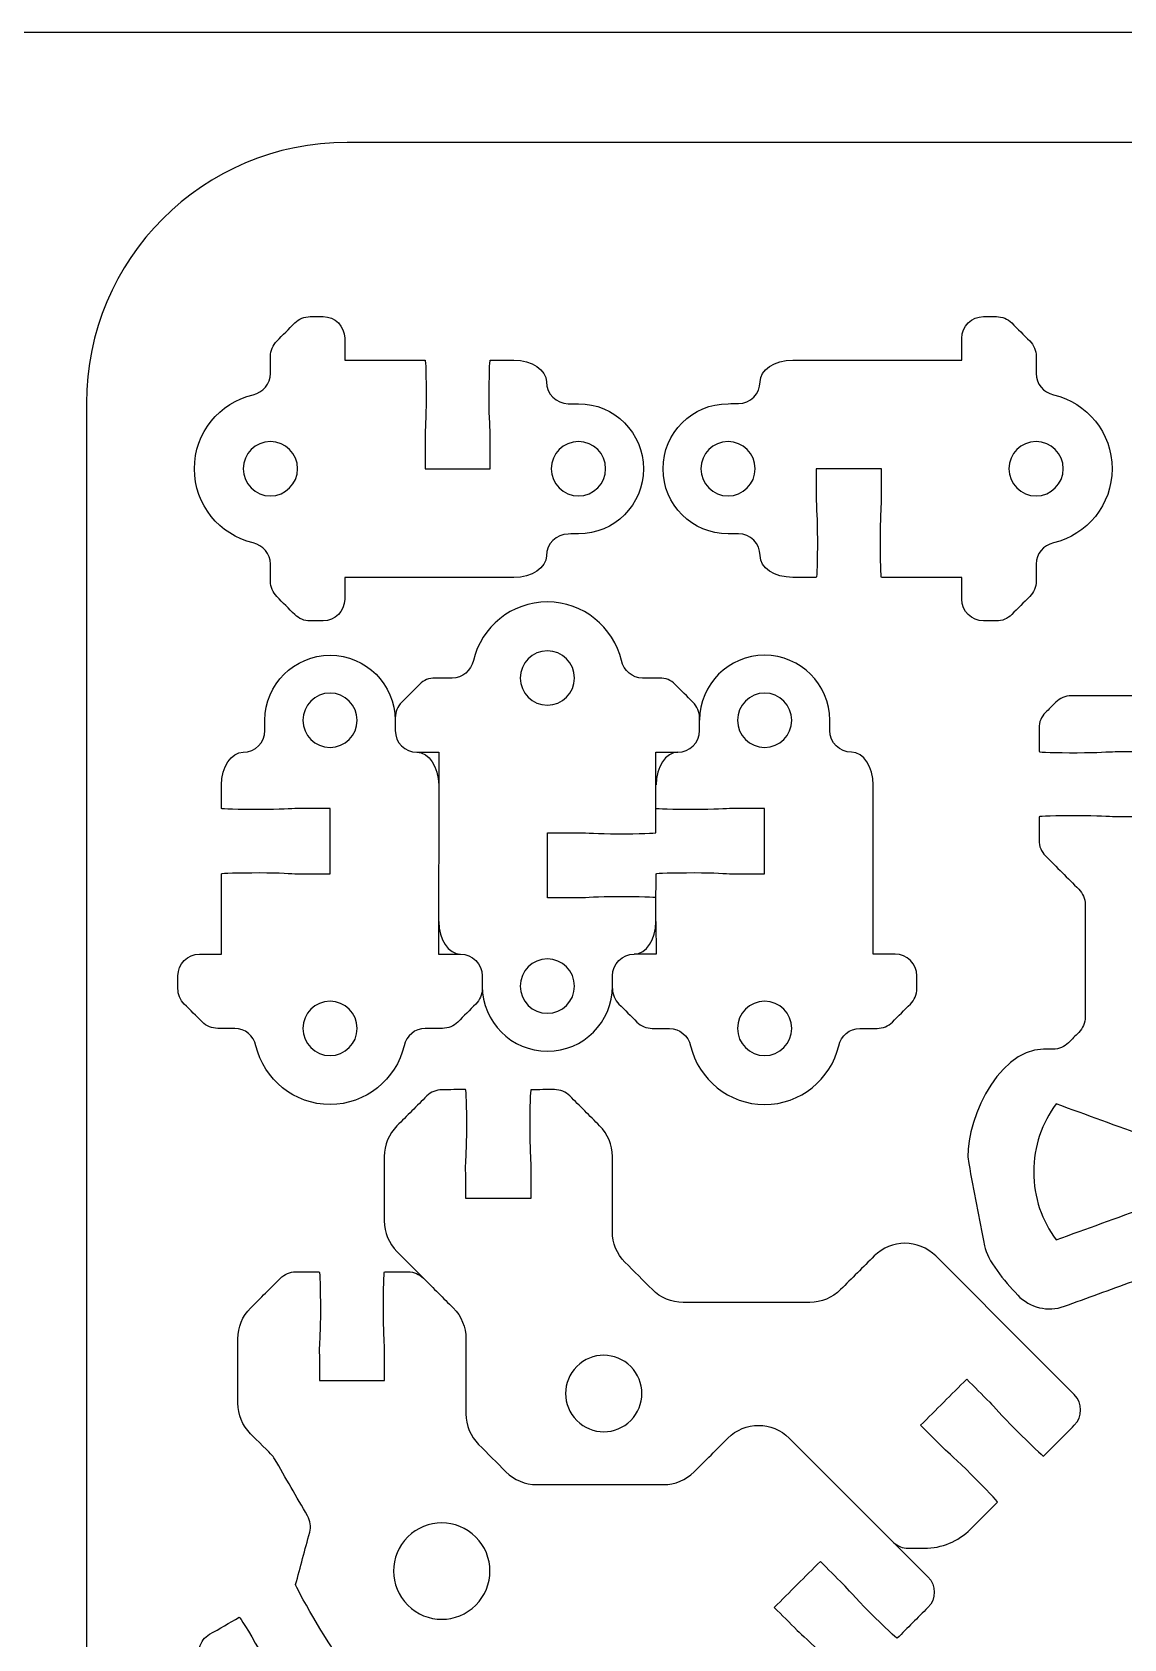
# Model space of a CAD drawing. Extents: x 0 to 410, y 0 to 455.
# Drawn here: x 272.6 to 322.9, y 381.1 to 455 of the extents above; entities that cross this region are included whole.
import ezdxf

# ---------------------------------------------------------------- set-up
doc = ezdxf.new("R2010")
doc.units = 0
doc.header["$MEASUREMENT"] = 0
doc.layers.add('DEFAULT', color=18, linetype='CONTINUOUS')

msp = doc.modelspace()

# ---------------------------------------------------------------- linework, layer by layer
at = {"layer": 'DEFAULT', "color": 18}
msp.add_lwpolyline([(410.025, 0.025), (0.025, 0.025), (0.025, 455.025), (410.025, 455.025)], close=True, dxfattribs=at)
at = {"layer": 'DEFAULT', "color": 1}
for points in [[(290.317, 421.886), (291.319, 421.886), (291.316, 420.383)], [(301.317, 414.1), (301.32, 412.597), (300.315, 412.597)]]:
    msp.add_lwpolyline(points, dxfattribs=at)
for points, knots in [([(405.1, 437.95), (405.1, 372.617), (405.1, 307.283), (405.1, 241.95), (405.1, 235.323), (399.728, 229.95), (393.1, 229.95), (357.767, 229.95), (322.433, 229.95), (287.1, 229.95), (280.473, 229.95), (275.1, 235.323), (275.1, 241.95), (275.1, 307.283), (275.1, 372.617), (275.1, 437.95), (275.1, 444.577), (280.473, 449.95), (287.1, 449.95), (322.433, 449.95), (357.767, 449.95), (393.1, 449.95), (399.728, 449.95), (405.1, 444.577), (405.1, 437.95)], [0, 0, 0, 0, 555.591, 555.591, 555.591, 556.591, 556.591, 556.591, 857.063, 857.063, 857.063, 858.063, 858.063, 858.063, 1413.654, 1413.654, 1413.654, 1414.654, 1414.654, 1414.654, 1715.126, 1715.126, 1715.126, 1716.126, 1716.126, 1716.126, 1716.126]), ([(286.988, 428.931), (286.988, 429.265), (286.988, 429.599), (286.988, 429.933), (289.583, 429.932), (292.179, 429.931), (294.774, 429.929), (295.603, 429.929), (296.277, 430.377), (296.277, 430.931), (296.277, 431.482), (296.721, 431.93), (297.275, 431.93), (297.433, 431.932), (297.59, 431.934), (297.748, 431.937), (299.402, 431.937), (300.743, 433.277), (300.743, 434.932), (300.743, 436.586), (299.402, 437.927), (297.748, 437.927), (297.59, 437.927), (297.433, 437.927), (297.275, 437.927), (296.721, 437.927), (296.277, 438.375), (296.277, 438.929), (296.277, 439.483), (295.603, 439.931), (294.774, 439.931), (294.412, 439.931), (294.05, 439.931), (293.687, 439.931), (293.663, 439.931), (293.638, 439.148), (293.638, 438.181), (293.638, 437.214), (293.687, 436.717), (293.687, 436.431), (293.687, 435.931), (293.687, 435.432), (293.687, 434.932), (292.688, 434.932), (291.688, 434.932), (290.689, 434.932), (290.689, 435.432), (290.689, 435.931), (290.689, 436.431), (290.689, 436.717), (290.738, 437.214), (290.738, 438.181), (290.738, 439.148), (290.717, 439.931), (290.689, 439.931), (289.455, 439.931), (288.222, 439.931), (286.988, 439.931), (286.988, 440.266), (286.988, 440.601), (286.988, 440.936), (286.988, 441.486), (286.54, 441.934), (285.99, 441.934), (285.793, 441.934), (285.597, 441.934), (285.401, 441.934), (285.133, 441.934), (284.879, 441.829), (284.692, 441.642), (284.415, 441.364), (284.139, 441.087), (283.863, 440.809), (283.676, 440.622), (283.57, 440.368), (283.57, 440.104), (283.57, 439.841), (283.57, 439.579), (283.57, 439.317), (283.57, 438.844), (283.231, 438.449), (282.769, 438.34), (281.224, 437.976), (280.07, 436.586), (280.07, 434.932), (280.07, 433.277), (281.224, 431.887), (282.769, 431.524), (283.231, 431.415), (283.57, 431.023), (283.57, 430.547), (283.57, 430.283), (283.57, 430.02), (283.57, 429.757), (283.57, 429.492), (283.676, 429.238), (283.863, 429.051), (284.139, 428.775), (284.415, 428.498), (284.692, 428.222), (284.879, 428.035), (285.133, 427.929), (285.397, 427.929), (285.595, 427.929), (285.792, 427.929), (285.99, 427.929), (286.54, 427.929), (286.988, 428.377), (286.988, 428.931)], [1, 1, 1, 1, 3.84, 3.84, 3.84, 25.910002, 25.910002, 25.910002, 26.910002, 26.910002, 26.910002, 27.910002, 27.910002, 27.910002, 29.250152, 29.250152, 29.250152, 30.250152, 30.250152, 30.250152, 31.250152, 31.250152, 31.250152, 32.590152, 32.590152, 32.590152, 33.590152, 33.590152, 33.590152, 34.590152, 34.590152, 34.590152, 37.670152, 37.670152, 37.670152, 38.670152, 38.670152, 38.670152, 39.670152, 39.670152, 39.670152, 43.920152, 43.920152, 43.920152, 52.420152, 52.420152, 52.420152, 56.670152, 56.670152, 56.670152, 57.670152, 57.670152, 57.670152, 58.670152, 58.670152, 58.670152, 69.160152, 69.160152, 69.160152, 72.010152, 72.010152, 72.010152, 73.010152, 73.010152, 73.010152, 74.680152, 74.680152, 74.680152, 75.680152, 75.680152, 75.680152, 79.010632, 79.010632, 79.010632, 80.010632, 80.010632, 80.010632, 82.240632, 82.240632, 82.240632, 83.240632, 83.240632, 83.240632, 84.240632, 84.240632, 84.240632, 85.240632, 85.240632, 85.240632, 86.240632, 86.240632, 86.240632, 88.480632, 88.480632, 88.480632, 89.480632, 89.480632, 89.480632, 92.804034, 92.804034, 92.804034, 93.804034, 93.804034, 93.804034, 95.484034, 95.484034, 95.484034, 96.484034, 96.484034, 96.484034, 96.484034]), ([(315.396, 440.933), (315.396, 440.599), (315.396, 440.265), (315.396, 439.931), (312.801, 439.932), (310.206, 439.933), (307.61, 439.934), (306.781, 439.934), (306.108, 439.486), (306.108, 438.932), (306.108, 438.382), (305.663, 437.934), (305.109, 437.934), (304.952, 437.932), (304.794, 437.929), (304.637, 437.927), (302.982, 437.927), (301.641, 436.586), (301.641, 434.932), (301.641, 433.277), (302.982, 431.937), (304.637, 431.937), (304.794, 431.937), (304.952, 431.937), (305.109, 431.937), (305.663, 431.937), (306.108, 431.489), (306.108, 430.935), (306.108, 430.381), (306.781, 429.933), (307.61, 429.933), (307.973, 429.933), (308.335, 429.933), (308.697, 429.933), (308.722, 429.933), (308.746, 430.716), (308.746, 431.683), (308.746, 432.649), (308.697, 433.147), (308.697, 433.433), (308.697, 433.932), (308.697, 434.432), (308.697, 434.932), (309.697, 434.932), (310.696, 434.932), (311.696, 434.932), (311.696, 434.432), (311.696, 433.932), (311.696, 433.433), (311.696, 433.147), (311.646, 432.649), (311.646, 431.683), (311.646, 430.716), (311.667, 429.933), (311.696, 429.933), (312.929, 429.933), (314.163, 429.933), (315.396, 429.933), (315.396, 429.598), (315.396, 429.263), (315.396, 428.928), (315.396, 428.377), (315.844, 427.929), (316.395, 427.929), (316.591, 427.929), (316.787, 427.929), (316.984, 427.929), (317.252, 427.929), (317.506, 428.035), (317.693, 428.222), (317.969, 428.5), (318.246, 428.777), (318.522, 429.055), (318.709, 429.242), (318.815, 429.496), (318.815, 429.76), (318.815, 430.022), (318.815, 430.285), (318.815, 430.547), (318.815, 431.02), (319.153, 431.415), (319.616, 431.524), (321.161, 431.887), (322.314, 433.277), (322.314, 434.932), (322.314, 436.586), (321.161, 437.976), (319.616, 438.34), (319.153, 438.449), (318.815, 438.841), (318.815, 439.317), (318.815, 439.58), (318.815, 439.844), (318.815, 440.107), (318.815, 440.372), (318.709, 440.626), (318.522, 440.813), (318.246, 441.089), (317.969, 441.365), (317.693, 441.642), (317.506, 441.829), (317.252, 441.934), (316.987, 441.934), (316.79, 441.934), (316.592, 441.934), (316.395, 441.934), (315.844, 441.934), (315.396, 441.486), (315.396, 440.933)], [1, 1, 1, 1, 3.84, 3.84, 3.84, 25.910002, 25.910002, 25.910002, 26.910002, 26.910002, 26.910002, 27.910002, 27.910002, 27.910002, 29.250152, 29.250152, 29.250152, 30.250152, 30.250152, 30.250152, 31.250152, 31.250152, 31.250152, 32.590152, 32.590152, 32.590152, 33.590152, 33.590152, 33.590152, 34.590152, 34.590152, 34.590152, 37.670152, 37.670152, 37.670152, 38.670152, 38.670152, 38.670152, 39.670152, 39.670152, 39.670152, 43.920152, 43.920152, 43.920152, 52.420152, 52.420152, 52.420152, 56.670152, 56.670152, 56.670152, 57.670152, 57.670152, 57.670152, 58.670152, 58.670152, 58.670152, 69.160152, 69.160152, 69.160152, 72.010152, 72.010152, 72.010152, 73.010152, 73.010152, 73.010152, 74.680152, 74.680152, 74.680152, 75.680152, 75.680152, 75.680152, 79.010632, 79.010632, 79.010632, 80.010632, 80.010632, 80.010632, 82.240632, 82.240632, 82.240632, 83.240632, 83.240632, 83.240632, 84.240632, 84.240632, 84.240632, 85.240632, 85.240632, 85.240632, 86.240632, 86.240632, 86.240632, 88.480632, 88.480632, 88.480632, 89.480632, 89.480632, 89.480632, 92.804034, 92.804034, 92.804034, 93.804034, 93.804034, 93.804034, 95.484034, 95.484034, 95.484034, 96.484034, 96.484034, 96.484034, 96.484034]), ([(282.321, 434.932), (282.321, 435.623), (282.878, 436.181), (283.57, 436.181), (284.261, 436.181), (284.819, 435.623), (284.819, 434.932), (284.819, 434.24), (284.261, 433.683), (283.57, 433.683), (282.878, 433.683), (282.321, 434.24), (282.321, 434.932)], [1, 1, 1, 1, 2, 2, 2, 3, 3, 3, 4, 4, 4, 5, 5, 5, 5]), ([(296.499, 434.932), (296.499, 435.623), (297.06, 436.181), (297.751, 436.181), (298.439, 436.181), (299, 435.623), (299, 434.932), (299, 434.24), (298.439, 433.683), (297.751, 433.683), (297.06, 433.683), (296.499, 434.24), (296.499, 434.932)], [1, 1, 1, 1, 2, 2, 2, 3, 3, 3, 4, 4, 4, 5, 5, 5, 5]), ([(305.885, 434.932), (305.885, 434.24), (305.324, 433.683), (304.633, 433.683), (303.945, 433.683), (303.384, 434.24), (303.384, 434.932), (303.384, 435.623), (303.945, 436.181), (304.633, 436.181), (305.324, 436.181), (305.885, 435.623), (305.885, 434.932)], [1, 1, 1, 1, 2, 2, 2, 3, 3, 3, 4, 4, 4, 5, 5, 5, 5]), ([(320.064, 434.932), (320.064, 434.24), (319.506, 433.683), (318.815, 433.683), (318.123, 433.683), (317.566, 434.24), (317.566, 434.932), (317.566, 435.623), (318.123, 436.181), (318.815, 436.181), (319.506, 436.181), (320.064, 435.623), (320.064, 434.932)], [1, 1, 1, 1, 2, 2, 2, 3, 3, 3, 4, 4, 4, 5, 5, 5, 5]), ([(293.323, 411.126), (293.323, 409.472), (294.663, 408.131), (296.318, 408.131), (297.973, 408.131), (299.313, 409.472), (299.313, 411.126), (299.313, 411.284), (299.313, 411.441), (299.313, 411.599), (299.313, 412.153), (299.761, 412.597), (300.315, 412.597), (300.869, 412.597), (301.317, 413.271), (301.317, 414.1), (301.317, 414.462), (301.317, 414.825), (301.317, 415.187), (301.317, 415.211), (300.534, 415.236), (299.567, 415.236), (298.6, 415.236), (298.103, 415.187), (297.817, 415.187), (297.318, 415.187), (296.818, 415.187), (296.318, 415.187), (296.318, 416.186), (296.318, 417.186), (296.318, 418.185), (296.818, 418.185), (297.318, 418.185), (297.817, 418.185), (298.103, 418.185), (298.6, 418.136), (299.567, 418.136), (300.534, 418.136), (301.317, 418.157), (301.317, 418.185), (301.317, 419.419), (301.317, 420.652), (301.317, 421.886), (301.652, 421.886), (301.987, 421.886), (302.322, 421.886), (302.873, 421.886), (303.321, 422.334), (303.321, 422.884), (303.321, 423.081), (303.321, 423.277), (303.321, 423.474), (303.321, 423.742), (303.215, 423.996), (303.028, 424.183), (302.75, 424.459), (302.473, 424.735), (302.195, 425.012), (302.008, 425.199), (301.754, 425.304), (301.49, 425.304), (301.228, 425.304), (300.965, 425.304), (300.703, 425.304), (300.23, 425.304), (299.835, 425.643), (299.726, 426.105), (299.362, 427.65), (297.973, 428.804), (296.318, 428.804), (294.663, 428.804), (293.274, 427.65), (292.91, 426.105), (292.801, 425.643), (292.409, 425.304), (291.933, 425.304), (291.67, 425.304), (291.406, 425.304), (291.143, 425.304), (290.878, 425.304), (290.624, 425.199), (290.437, 425.012), (290.161, 424.735), (289.885, 424.459), (289.608, 424.183), (289.421, 423.996), (289.315, 423.742), (289.315, 423.477)], [0, 0, 0, 0, 1, 1, 1, 2, 2, 2, 3.34, 3.34, 3.34, 4.34, 4.34, 4.34, 5.34, 5.34, 5.34, 8.42, 8.42, 8.42, 9.42, 9.42, 9.42, 10.42, 10.42, 10.42, 14.67, 14.67, 14.67, 23.17, 23.17, 23.17, 27.42, 27.42, 27.42, 28.42, 28.42, 28.42, 29.42, 29.42, 29.42, 39.91, 39.91, 39.91, 42.76, 42.76, 42.76, 43.76, 43.76, 43.76, 45.43, 45.43, 45.43, 46.43, 46.43, 46.43, 49.76048, 49.76048, 49.76048, 50.76048, 50.76048, 50.76048, 52.99048, 52.99048, 52.99048, 53.99048, 53.99048, 53.99048, 54.99048, 54.99048, 54.99048, 55.99048, 55.99048, 55.99048, 56.99048, 56.99048, 56.99048, 59.23048, 59.23048, 59.23048, 60.23048, 60.23048, 60.23048, 63.553882, 63.553882, 63.553882, 64.553882, 64.553882, 64.553882, 64.553882]), ([(292.314, 412.597), (291.98, 412.597), (291.646, 412.597), (291.312, 412.597), (291.313, 415.193), (291.314, 417.788), (291.315, 420.383), (291.315, 421.212), (290.867, 421.886), (290.314, 421.886), (289.763, 421.886), (289.315, 422.33), (289.315, 422.884), (289.313, 423.042), (289.311, 423.2), (289.308, 423.357), (289.308, 425.012), (287.968, 426.352), (286.313, 426.352), (284.659, 426.352), (283.318, 425.012), (283.318, 423.357), (283.318, 423.2), (283.318, 423.042), (283.318, 422.884), (283.318, 422.33), (282.87, 421.886), (282.316, 421.886), (281.762, 421.886), (281.314, 421.212), (281.314, 420.383), (281.314, 420.021), (281.314, 419.659), (281.314, 419.297), (281.314, 419.272), (282.097, 419.247), (283.064, 419.247), (284.031, 419.247), (284.528, 419.297), (284.814, 419.297), (285.314, 419.297), (285.813, 419.297), (286.313, 419.297), (286.313, 418.297), (286.313, 417.298), (286.313, 416.298), (285.813, 416.298), (285.314, 416.298), (284.814, 416.298), (284.528, 416.298), (284.031, 416.347), (283.064, 416.347), (282.097, 416.347), (281.314, 416.326), (281.314, 416.298), (281.314, 415.064), (281.314, 413.831), (281.314, 412.597), (280.979, 412.597), (280.644, 412.597), (280.309, 412.597), (279.758, 412.597), (279.31, 412.149), (279.31, 411.599), (279.31, 411.403), (279.31, 411.206), (279.31, 411.01), (279.31, 410.742), (279.416, 410.488), (279.603, 410.301), (279.881, 410.024), (280.158, 409.748), (280.436, 409.472), (280.623, 409.285), (280.877, 409.179), (281.141, 409.179), (281.404, 409.179), (281.666, 409.179), (281.928, 409.179), (282.401, 409.179), (282.796, 408.84), (282.905, 408.378), (283.269, 406.833), (284.659, 405.679), (286.313, 405.679), (287.968, 405.679), (289.358, 406.833), (289.721, 408.378), (289.83, 408.84), (290.222, 409.179), (290.698, 409.179), (290.962, 409.179), (291.225, 409.179), (291.488, 409.179), (291.753, 409.179), (292.007, 409.285), (292.194, 409.472), (292.47, 409.748), (292.747, 410.024), (293.023, 410.301), (293.21, 410.488), (293.316, 410.742), (293.316, 411.006), (293.316, 411.204), (293.316, 411.401), (293.316, 411.599), (293.316, 412.149), (292.868, 412.597), (292.314, 412.597)], [1, 1, 1, 1, 3.84, 3.84, 3.84, 25.910002, 25.910002, 25.910002, 26.910002, 26.910002, 26.910002, 27.910002, 27.910002, 27.910002, 29.250152, 29.250152, 29.250152, 30.250152, 30.250152, 30.250152, 31.250152, 31.250152, 31.250152, 32.590152, 32.590152, 32.590152, 33.590152, 33.590152, 33.590152, 34.590152, 34.590152, 34.590152, 37.670152, 37.670152, 37.670152, 38.670152, 38.670152, 38.670152, 39.670152, 39.670152, 39.670152, 43.920152, 43.920152, 43.920152, 52.420152, 52.420152, 52.420152, 56.670152, 56.670152, 56.670152, 57.670152, 57.670152, 57.670152, 58.670152, 58.670152, 58.670152, 69.160152, 69.160152, 69.160152, 72.010152, 72.010152, 72.010152, 73.010152, 73.010152, 73.010152, 74.680152, 74.680152, 74.680152, 75.680152, 75.680152, 75.680152, 79.010632, 79.010632, 79.010632, 80.010632, 80.010632, 80.010632, 82.240632, 82.240632, 82.240632, 83.240632, 83.240632, 83.240632, 84.240632, 84.240632, 84.240632, 85.240632, 85.240632, 85.240632, 86.240632, 86.240632, 86.240632, 88.480632, 88.480632, 88.480632, 89.480632, 89.480632, 89.480632, 92.804034, 92.804034, 92.804034, 93.804034, 93.804034, 93.804034, 95.484034, 95.484034, 95.484034, 96.484034, 96.484034, 96.484034, 96.484034]), ([(296.318, 426.553), (297.009, 426.553), (297.567, 425.996), (297.567, 425.304), (297.567, 424.613), (297.009, 424.056), (296.318, 424.056), (295.627, 424.056), (295.069, 424.613), (295.069, 425.304), (295.069, 425.996), (295.627, 426.553), (296.318, 426.553)], [1, 1, 1, 1, 2, 2, 2, 3, 3, 3, 4, 4, 4, 5, 5, 5, 5]), ([(299.317, 411.01), (299.317, 410.742), (299.423, 410.488), (299.609, 410.301), (299.887, 410.024), (300.165, 409.748), (300.442, 409.472), (300.629, 409.285), (300.883, 409.179), (301.148, 409.179), (301.41, 409.179), (301.672, 409.179), (301.934, 409.179), (302.407, 409.179), (302.802, 408.84), (302.911, 408.378), (303.275, 406.833), (304.665, 405.679), (306.319, 405.679), (307.974, 405.679), (309.364, 406.833), (309.727, 408.378), (309.837, 408.84), (310.228, 409.179), (310.704, 409.179), (310.968, 409.179), (311.231, 409.179), (311.495, 409.179), (311.759, 409.179), (312.013, 409.285), (312.2, 409.472), (312.476, 409.748), (312.753, 410.024), (313.029, 410.301), (313.216, 410.488), (313.322, 410.742), (313.322, 411.006), (313.322, 411.204), (313.322, 411.401), (313.322, 411.599), (313.322, 412.149), (312.874, 412.597), (312.32, 412.597), (311.986, 412.597), (311.652, 412.597), (311.318, 412.597), (311.319, 415.193), (311.321, 417.788), (311.322, 420.383), (311.322, 421.212), (310.874, 421.886), (310.32, 421.886), (309.769, 421.886), (309.321, 422.33), (309.321, 422.884), (309.319, 423.042), (309.317, 423.2), (309.314, 423.357), (309.314, 425.012), (307.974, 426.352), (306.319, 426.352), (304.665, 426.352), (303.324, 425.012), (303.324, 423.357)], [0, 0, 0, 0, 1, 1, 1, 4.33048, 4.33048, 4.33048, 5.33048, 5.33048, 5.33048, 7.56048, 7.56048, 7.56048, 8.56048, 8.56048, 8.56048, 9.56048, 9.56048, 9.56048, 10.56048, 10.56048, 10.56048, 11.56048, 11.56048, 11.56048, 13.80048, 13.80048, 13.80048, 14.80048, 14.80048, 14.80048, 18.123882, 18.123882, 18.123882, 19.123882, 19.123882, 19.123882, 20.803882, 20.803882, 20.803882, 21.803882, 21.803882, 21.803882, 24.643882, 24.643882, 24.643882, 46.713885, 46.713885, 46.713885, 47.713885, 47.713885, 47.713885, 48.713885, 48.713885, 48.713885, 50.054034, 50.054034, 50.054034, 51.054034, 51.054034, 51.054034, 52.054034, 52.054034, 52.054034, 52.054034]), ([(286.313, 422.108), (285.622, 422.108), (285.064, 422.669), (285.064, 423.361), (285.064, 424.049), (285.622, 424.609), (286.313, 424.609), (287.005, 424.609), (287.562, 424.049), (287.562, 423.361), (287.562, 422.669), (287.005, 422.108), (286.313, 422.108)], [1, 1, 1, 1, 2, 2, 2, 3, 3, 3, 4, 4, 4, 5, 5, 5, 5]), ([(306.319, 422.108), (305.628, 422.108), (305.07, 422.669), (305.07, 423.361), (305.07, 424.049), (305.628, 424.609), (306.319, 424.609), (307.011, 424.609), (307.568, 424.049), (307.568, 423.361), (307.568, 422.669), (307.011, 422.108), (306.319, 422.108)], [1, 1, 1, 1, 2, 2, 2, 3, 3, 3, 4, 4, 4, 5, 5, 5, 5]), ([(328.952, 423.006), (328.952, 423.271), (328.846, 423.525), (328.659, 423.715), (328.5, 423.873), (328.341, 424.03), (328.183, 424.188), (327.996, 424.378), (327.742, 424.481), (327.477, 424.481), (325.128, 424.481), (322.778, 424.481), (320.429, 424.481), (320.16, 424.481), (319.906, 424.378), (319.719, 424.188), (319.561, 424.029), (319.402, 423.87), (319.243, 423.712), (319.056, 423.525), (318.95, 423.271), (318.95, 423.006), (318.95, 422.643), (318.95, 422.279), (318.95, 421.916), (318.95, 421.891), (319.734, 421.867), (320.7, 421.867), (321.667, 421.867), (322.164, 421.916), (322.45, 421.916), (322.95, 421.916), (323.449, 421.916), (323.949, 421.916), (323.949, 420.916), (323.949, 419.917), (323.949, 418.917), (323.449, 418.917), (322.95, 418.917), (322.45, 418.917), (322.164, 418.917), (321.667, 418.967), (320.7, 418.967), (319.734, 418.967), (318.95, 418.946), (318.95, 418.917), (318.95, 418.555), (318.95, 418.193), (318.95, 417.831), (318.95, 417.566), (319.056, 417.312), (319.243, 417.122), (319.756, 416.609), (320.269, 416.096), (320.781, 415.584), (320.968, 415.397), (321.074, 415.143), (321.074, 414.878), (321.074, 413.153), (321.074, 411.428), (321.074, 409.703), (321.074, 409.438), (320.968, 409.184), (320.781, 408.994), (320.623, 408.835), (320.464, 408.676), (320.305, 408.518), (320.118, 408.331), (319.864, 408.225), (319.599, 408.225), (319.45, 408.225), (319.301, 408.225), (319.151, 408.225), (316.929, 408.225), (315.423, 404.475), (315.712, 402.968), (315.953, 401.704), (316.194, 400.44), (316.439, 399.176), (316.566, 398.509), (317.338, 397.567), (317.966, 396.908), (318.516, 396.326), (319.36, 396.117), (320.115, 396.393), (321.165, 396.775), (322.215, 397.157), (323.265, 397.539), (323.706, 397.698), (324.189, 397.698), (324.63, 397.539), (325.681, 397.157), (326.733, 396.775), (327.784, 396.393), (328.539, 396.117), (329.378, 396.326), (329.932, 396.908), (331.248, 398.298), (332.377, 401.176), (332.187, 402.182)], [0, 0, 0, 0, 1.000084, 1.000084, 1.000084, 2.902374, 2.902374, 2.902374, 3.902458, 3.902458, 3.902458, 23.884138, 23.884138, 23.884138, 24.884222, 24.884222, 24.884222, 26.793571, 26.793571, 26.793571, 27.793655, 27.793655, 27.793655, 30.883915, 30.883915, 30.883915, 31.883999, 31.883999, 31.883999, 32.884083, 32.884083, 32.884083, 37.13444, 37.13444, 37.13444, 45.635155, 45.635155, 45.635155, 49.885512, 49.885512, 49.885512, 50.885596, 50.885596, 50.885596, 51.88568, 51.88568, 51.88568, 54.965939, 54.965939, 54.965939, 55.966023, 55.966023, 55.966023, 62.132513, 62.132513, 62.132513, 63.132597, 63.132597, 63.132597, 77.80383, 77.80383, 77.80383, 78.803914, 78.803914, 78.803914, 80.713263, 80.713263, 80.713263, 81.713347, 81.713347, 81.713347, 82.983454, 82.983454, 82.983454, 83.983538, 83.983538, 83.983538, 94.938179, 94.938179, 94.938179, 95.938263, 95.938263, 95.938263, 96.938347, 96.938347, 96.938347, 106.442166, 106.442166, 106.442166, 107.44225, 107.44225, 107.44225, 116.955468, 116.955468, 116.955468, 117.955552, 117.955552, 117.955552, 118.955637, 118.955637, 118.955637, 118.955637]), ([(301.317, 415.187), (301.318, 415.557), (301.319, 415.928), (301.32, 416.298), (301.32, 416.326), (302.104, 416.347), (303.07, 416.347), (304.037, 416.347), (304.534, 416.298), (304.82, 416.298), (305.32, 416.298), (305.819, 416.298), (306.319, 416.298), (306.319, 417.298), (306.319, 418.297), (306.319, 419.297), (305.819, 419.297), (305.32, 419.297), (304.82, 419.297), (304.534, 419.297), (304.037, 419.247), (303.07, 419.247), (302.104, 419.247), (301.32, 419.272), (301.32, 419.297)], [0, 0, 0, 0, 3.150016, 3.150016, 3.150016, 4.150016, 4.150016, 4.150016, 5.150016, 5.150016, 5.150016, 9.400016, 9.400016, 9.400016, 17.900016, 17.900016, 17.900016, 22.150016, 22.150016, 22.150016, 23.150016, 23.150016, 23.150016, 24.150016, 24.150016, 24.150016, 24.150016]), ([(296.318, 412.375), (297.009, 412.375), (297.567, 411.814), (297.567, 411.123), (297.567, 410.435), (297.009, 409.874), (296.318, 409.874), (295.627, 409.874), (295.069, 410.435), (295.069, 411.123), (295.069, 411.814), (295.627, 412.375), (296.318, 412.375)], [1, 1, 1, 1, 2, 2, 2, 3, 3, 3, 4, 4, 4, 5, 5, 5, 5]), ([(286.313, 407.93), (285.622, 407.93), (285.064, 408.487), (285.064, 409.179), (285.064, 409.87), (285.622, 410.428), (286.313, 410.428), (287.005, 410.428), (287.562, 409.87), (287.562, 409.179), (287.562, 408.487), (287.005, 407.93), (286.313, 407.93)], [1, 1, 1, 1, 2, 2, 2, 3, 3, 3, 4, 4, 4, 5, 5, 5, 5]), ([(306.319, 407.93), (305.628, 407.93), (305.07, 408.487), (305.07, 409.179), (305.07, 409.87), (305.628, 410.428), (306.319, 410.428), (307.011, 410.428), (307.568, 409.87), (307.568, 409.179), (307.568, 408.487), (307.011, 407.93), (306.319, 407.93)], [1, 1, 1, 1, 2, 2, 2, 3, 3, 3, 4, 4, 4, 5, 5, 5, 5]), ([(312.255, 385.524), (312.439, 385.351), (312.682, 385.256), (312.932, 385.256), (313.179, 385.256), (313.426, 385.256), (313.673, 385.256), (314.467, 385.256), (315.233, 385.574), (315.793, 386.138), (316.209, 386.552), (316.624, 386.966), (317.039, 387.38), (317.039, 387.412), (316.51, 387.979), (315.832, 388.653), (315.148, 389.338), (314.763, 389.655), (314.559, 389.856), (314.206, 390.21), (313.853, 390.564), (313.5, 390.918), (314.207, 391.625), (314.914, 392.332), (315.621, 393.038), (315.973, 392.684), (316.326, 392.33), (316.679, 391.976), (316.884, 391.775), (317.201, 391.387), (317.882, 390.706), (318.566, 390.022), (319.138, 389.479), (319.159, 389.5), (319.63, 389.972), (320.102, 390.443), (320.574, 390.915), (320.962, 391.306), (320.962, 391.938), (320.574, 392.326), (318.446, 394.453), (316.319, 396.58), (314.192, 398.707), (313.409, 399.487), (312.142, 399.487), (311.363, 398.707), (310.846, 398.191), (310.33, 397.675), (309.814, 397.159), (309.436, 396.781), (308.928, 396.573), (308.399, 396.573), (306.454, 396.573), (304.509, 396.573), (302.564, 396.573), (302.035, 396.573), (301.527, 396.781), (301.15, 397.159), (300.73, 397.58), (300.31, 398.001), (299.89, 398.422), (299.516, 398.796), (299.308, 399.304), (299.308, 399.833), (299.308, 400.984), (299.308, 402.135), (299.308, 403.287), (299.308, 403.816), (299.1, 404.324), (298.723, 404.701), (298.266, 405.157), (297.81, 405.614), (297.354, 406.07), (297.163, 406.257), (296.909, 406.363), (296.645, 406.363), (296.282, 406.362), (295.92, 406.36), (295.558, 406.359), (295.533, 406.335), (295.509, 405.562), (295.505, 404.613), (295.505, 403.643), (295.558, 403.149), (295.555, 402.86), (295.556, 402.36), (295.557, 401.86), (295.558, 401.36), (294.559, 401.36), (293.559, 401.36), (292.559, 401.36), (292.558, 401.86), (292.557, 402.36), (292.556, 402.86), (292.559, 403.149), (292.609, 403.643), (292.609, 404.613), (292.609, 405.565), (292.584, 406.335), (292.556, 406.363), (292.191, 406.362), (291.827, 406.36), (291.462, 406.359), (291.201, 406.356), (290.951, 406.253), (290.767, 406.07), (290.31, 405.613), (289.853, 405.155), (289.395, 404.698), (289.018, 404.32), (288.809, 403.812), (288.809, 403.283), (288.809, 402.296), (288.809, 401.31), (288.809, 400.323), (288.809, 399.794), (289.018, 399.286), (289.395, 398.909), (289.802, 398.501), (290.208, 398.092), (290.615, 397.684)], [0, 0, 0, 0, 1, 1, 1, 3.1, 3.1, 3.1, 4.1, 4.1, 4.1, 9.085108, 9.085108, 9.085108, 10.085108, 10.085108, 10.085108, 11.085108, 11.085108, 11.085108, 15.334825, 15.334825, 15.334825, 23.834249, 23.834249, 23.834249, 28.083967, 28.083967, 28.083967, 29.083967, 29.083967, 29.083967, 30.083967, 30.083967, 30.083967, 35.754963, 35.754963, 35.754963, 36.754963, 36.754963, 36.754963, 62.338086, 62.338086, 62.338086, 63.338086, 63.338086, 63.338086, 69.546484, 69.546484, 69.546484, 70.546484, 70.546484, 70.546484, 87.086484, 87.086484, 87.086484, 88.086484, 88.086484, 88.086484, 93.142302, 93.142302, 93.142302, 94.142302, 94.142302, 94.142302, 103.932302, 103.932302, 103.932302, 104.932302, 104.932302, 104.932302, 110.419451, 110.419451, 110.419451, 111.419451, 111.419451, 111.419451, 114.499467, 114.499467, 114.499467, 115.499467, 115.499467, 115.499467, 116.499467, 116.499467, 116.499467, 120.749479, 120.749479, 120.749479, 129.249479, 129.249479, 129.249479, 133.499491, 133.499491, 133.499491, 134.499491, 134.499491, 134.499491, 135.499491, 135.499491, 135.499491, 138.599507, 138.599507, 138.599507, 139.599507, 139.599507, 139.599507, 145.100798, 145.100798, 145.100798, 146.100798, 146.100798, 146.100798, 154.490798, 154.490798, 154.490798, 155.490798, 155.490798, 155.490798, 160.388935, 160.388935, 160.388935, 160.388935]), ([(328.158, 399.448), (326.754, 399.958), (325.35, 400.468), (323.946, 400.979), (322.543, 400.468), (321.14, 399.958), (319.737, 399.448), (319.088, 400.319), (318.703, 401.402), (318.703, 402.577), (318.703, 403.751), (319.088, 404.835), (319.737, 405.706), (321.141, 405.194), (322.545, 404.683), (323.949, 404.171), (325.352, 404.683), (326.755, 405.194), (328.158, 405.706), (328.807, 404.835), (329.192, 403.751), (329.192, 402.577), (329.192, 401.402), (328.807, 400.319), (328.158, 399.448)], [0, 0, 0, 0, 12.704298, 12.704298, 12.704298, 25.399199, 25.399199, 25.399199, 26.399199, 26.399199, 26.399199, 27.399199, 27.399199, 27.399199, 40.106917, 40.106917, 40.106917, 52.80524, 52.80524, 52.80524, 53.80524, 53.80524, 53.80524, 54.80524, 54.80524, 54.80524, 54.80524]), ([(304.625, 390.323), (304.108, 389.807), (303.592, 389.29), (303.076, 388.774), (302.699, 388.397), (302.19, 388.188), (301.661, 388.188), (299.716, 388.188), (297.771, 388.188), (295.826, 388.188), (295.297, 388.188), (294.788, 388.397), (294.411, 388.774), (293.992, 389.195), (293.573, 389.616), (293.154, 390.036), (292.78, 390.41), (292.57, 390.919), (292.57, 391.448), (292.57, 392.599), (292.57, 393.75), (292.57, 394.9), (292.57, 395.429), (292.361, 395.938), (291.984, 396.315), (291.528, 396.771), (291.071, 397.228), (290.615, 397.684), (290.425, 397.874), (290.171, 397.979), (289.906, 397.979), (289.544, 397.978), (289.183, 397.977), (288.821, 397.976), (288.796, 397.951), (288.771, 397.178), (288.769, 396.228), (288.769, 395.259), (288.821, 394.763), (288.819, 394.476), (288.819, 393.977), (288.82, 393.477), (288.821, 392.977), (287.822, 392.977), (286.822, 392.977), (285.823, 392.977), (285.822, 393.477), (285.821, 393.977), (285.82, 394.476), (285.823, 394.763), (285.87, 395.259), (285.87, 396.228), (285.87, 397.18), (285.847, 397.951), (285.82, 397.979), (285.457, 397.978), (285.094, 397.977), (284.73, 397.976), (284.468, 397.974), (284.216, 397.871), (284.029, 397.684), (283.572, 397.227), (283.115, 396.769), (282.657, 396.312), (282.281, 395.936), (282.071, 395.427), (282.071, 394.898), (282.071, 393.912), (282.071, 392.926), (282.071, 391.939), (282.071, 391.411), (282.281, 390.902), (282.657, 390.525), (282.894, 390.288), (283.604, 389.578), (283.604, 389.578), (283.666, 389.516), (283.719, 389.446), (283.763, 389.371), (284.268, 388.497), (284.772, 387.624), (285.276, 386.75), (285.409, 386.521), (285.445, 386.248), (285.376, 385.991), (285.161, 385.189), (284.946, 384.386), (284.73, 383.583), (284.71, 383.563), (285.082, 382.877), (285.561, 382.044), (286.045, 381.206), (286.336, 380.799), (286.479, 380.552), (286.729, 380.119), (286.979, 379.685), (287.23, 379.252), (286.364, 378.753), (285.498, 378.253), (284.633, 377.753), (284.383, 378.186), (284.132, 378.62), (283.882, 379.053), (283.74, 379.3), (283.533, 379.756), (283.051, 380.592), (282.567, 381.43), (282.158, 382.098), (282.133, 382.084), (281.679, 381.822), (281.225, 381.56), (280.771, 381.298), (280.541, 381.165), (280.373, 380.947), (280.305, 380.691), (280.192, 380.271), (280.079, 379.851), (279.966, 379.431), (279.897, 379.174), (279.933, 378.901), (280.065, 378.671), (280.649, 377.66), (281.233, 376.649), (281.817, 375.637), (282.347, 374.719), (283.22, 374.049), (284.244, 373.774), (286.172, 373.256), (288.1, 372.738), (290.028, 372.221), (290.718, 372.035), (291.455, 372.232), (291.96, 372.738), (292.268, 373.045), (292.576, 373.353), (292.883, 373.661), (293.258, 374.035), (293.468, 374.544), (293.469, 375.074), (293.469, 375.72), (293.47, 376.366), (293.47, 377.013), (293.471, 377.543), (293.681, 378.051), (294.056, 378.426), (294.574, 378.944), (295.092, 379.462), (295.61, 379.98), (295.983, 380.353), (296.489, 380.562), (297.016, 380.562), (297.682, 380.562), (298.348, 380.562), (299.015, 380.562), (299.548, 380.562), (300.059, 380.35), (300.437, 379.973), (301.177, 379.233), (301.917, 378.493), (302.657, 377.753), (303.218, 377.192), (303.981, 376.873), (304.777, 376.875), (305.496, 376.874), (306.215, 376.874), (306.935, 376.873), (307.728, 376.873), (308.494, 377.19), (309.057, 377.753), (309.471, 378.167), (309.885, 378.581), (310.3, 378.995), (310.317, 379.013), (309.778, 379.587), (309.095, 380.27), (308.411, 380.954), (308.025, 381.27), (307.823, 381.473), (307.469, 381.826), (307.116, 382.179), (306.763, 382.533), (307.469, 383.239), (308.176, 383.946), (308.883, 384.653), (309.236, 384.3), (309.589, 383.946), (309.943, 383.593), (310.145, 383.391), (310.462, 383.004), (311.145, 382.321), (311.829, 381.637), (312.4, 381.096), (312.42, 381.116), (312.891, 381.587), (313.363, 382.059), (313.834, 382.53), (314.224, 382.92), (314.224, 383.552), (313.834, 383.942), (311.707, 386.069), (309.58, 388.196), (307.453, 390.323), (306.672, 391.104), (305.406, 391.104), (304.625, 390.323)], [0, 0, 0, 0, 6.209812, 6.209812, 6.209812, 7.209812, 7.209812, 7.209812, 23.750812, 23.750812, 23.750812, 24.750812, 24.750812, 24.750812, 29.800978, 29.800978, 29.800978, 30.800978, 30.800978, 30.800978, 40.586978, 40.586978, 40.586978, 41.586978, 41.586978, 41.586978, 47.076955, 47.076955, 47.076955, 48.076955, 48.076955, 48.076955, 51.152963, 51.152963, 51.152963, 52.152963, 52.152963, 52.152963, 53.152963, 53.152963, 53.152963, 57.402969, 57.402969, 57.402969, 65.901969, 65.901969, 65.901969, 70.151975, 70.151975, 70.151975, 71.151975, 71.151975, 71.151975, 72.151975, 72.151975, 72.151975, 75.241983, 75.241983, 75.241983, 76.241983, 76.241983, 76.241983, 81.741859, 81.741859, 81.741859, 82.741859, 82.741859, 82.741859, 91.127859, 91.127859, 91.127859, 92.127859, 92.127859, 92.127859, 93.127859, 93.127859, 93.127859, 94.127859, 94.127859, 94.127859, 102.705196, 102.705196, 102.705196, 103.705196, 103.705196, 103.705196, 110.773469, 110.773469, 110.773469, 111.773469, 111.773469, 111.773469, 112.773469, 112.773469, 112.773469, 117.028407, 117.028407, 117.028407, 125.52772, 125.52772, 125.52772, 129.782158, 129.782158, 129.782158, 130.782158, 130.782158, 130.782158, 131.782158, 131.782158, 131.782158, 136.241615, 136.241615, 136.241615, 137.241615, 137.241615, 137.241615, 140.940369, 140.940369, 140.940369, 141.940369, 141.940369, 141.940369, 151.870687, 151.870687, 151.870687, 152.870687, 152.870687, 152.870687, 169.846624, 169.846624, 169.846624, 170.846624, 170.846624, 170.846624, 174.546207, 174.546207, 174.546207, 175.546207, 175.546207, 175.546207, 181.043208, 181.043208, 181.043208, 182.043208, 182.043208, 182.043208, 188.273526, 188.273526, 188.273526, 189.273526, 189.273526, 189.273526, 194.939526, 194.939526, 194.939526, 195.939526, 195.939526, 195.939526, 204.837758, 204.837758, 204.837758, 205.837758, 205.837758, 205.837758, 211.954762, 211.954762, 211.954762, 212.954762, 212.954762, 212.954762, 217.934208, 217.934208, 217.934208, 218.934208, 218.934208, 218.934208, 219.934208, 219.934208, 219.934208, 224.18392, 224.18392, 224.18392, 232.683343, 232.683343, 232.683343, 236.933055, 236.933055, 236.933055, 237.933055, 237.933055, 237.933055, 238.933055, 238.933055, 238.933055, 244.603344, 244.603344, 244.603344, 245.603344, 245.603344, 245.603344, 271.183639, 271.183639, 271.183639, 272.183639, 272.183639, 272.183639, 272.183639]), ([(300.155, 393.62), (300.839, 392.936), (300.839, 391.825), (300.155, 391.137), (299.467, 390.449), (298.356, 390.449), (297.671, 391.137), (296.983, 391.821), (296.983, 392.936), (297.671, 393.624), (298.356, 394.308), (299.47, 394.308), (300.155, 393.62)], [1, 1, 1, 1, 2, 2, 2, 3, 3, 3, 4, 4, 4, 5, 5, 5, 5]), ([(293.024, 382.642), (292.156, 381.774), (290.754, 381.774), (289.889, 382.64), (289.023, 383.506), (289.021, 384.91), (289.889, 385.778), (290.754, 386.644), (292.159, 386.641), (293.024, 385.775), (293.89, 384.91), (293.89, 383.508), (293.024, 382.642)], [1, 1, 1, 1, 2, 2, 2, 3, 3, 3, 4, 4, 4, 5, 5, 5, 5])]:
    msp.add_open_spline(points, degree=3, knots=knots, dxfattribs=at)
for points in [[(302.322, 421.886), (301.768, 421.886), (301.32, 421.212), (301.32, 420.383)], [(291.316, 414.1), (291.316, 413.271), (291.764, 412.597), (292.318, 412.597)]]:
    msp.add_open_spline(points, degree=3, dxfattribs=at)

doc.saveas('drawing.dxf')
